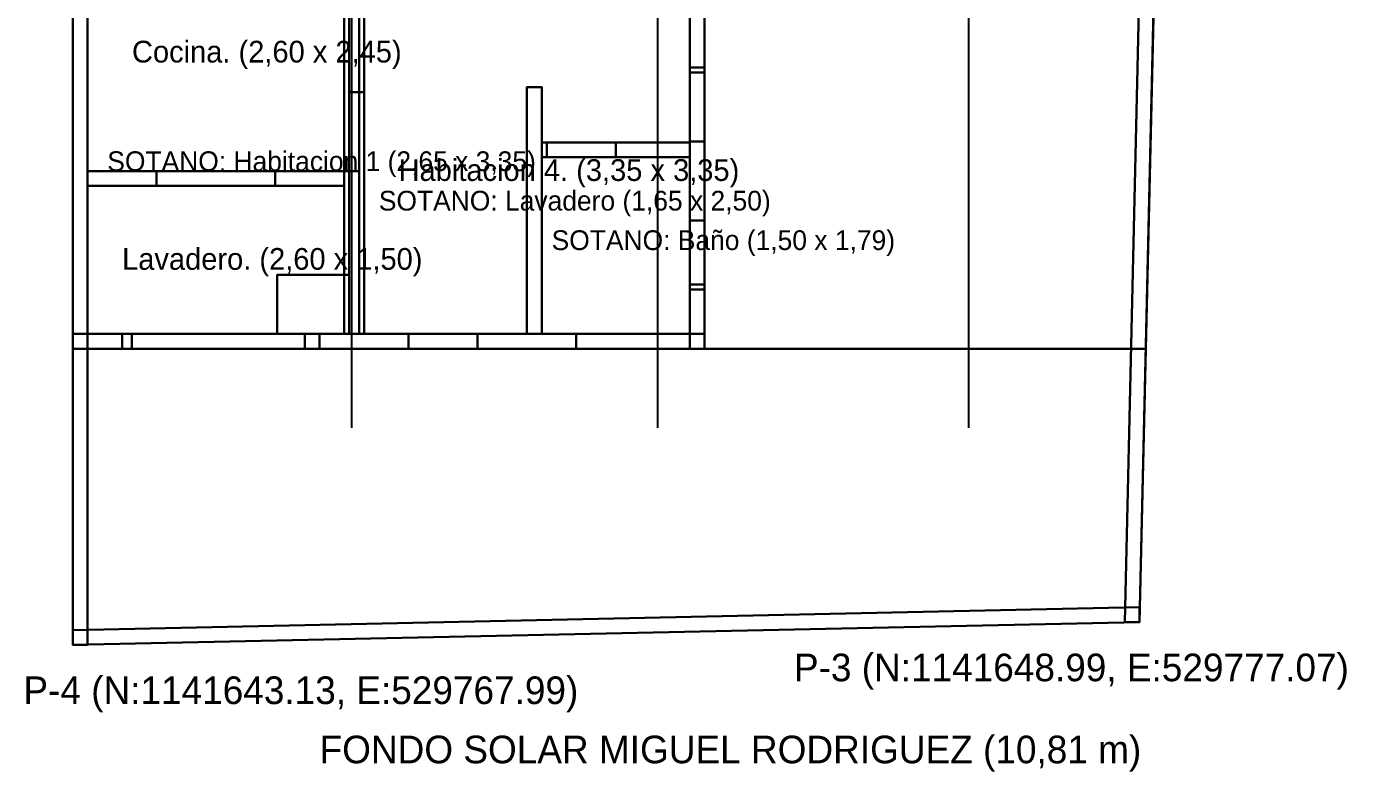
# Model space of a CAD drawing. Header units: metres. Extents: x -0.6 to 96.4, y -12 to 40.2.
# Drawn here: x -0.47 to 12.9, y -1.28 to 6.27 of the extents above; entities that cross this region are included whole.
import ezdxf

# ---------------------------------------------------------------- set-up
doc = ezdxf.new("R2010")
doc.units = ezdxf.units.M
for name, color, linetype in [('CERCA_PERIMETRAL_3D', 8, 'CONTINUOUS'), ('CUBIERTA_3D', 9, 'CONTINUOUS'), ('EJES_ESTRUCTURALES', 1, 'CONTINUOUS'), ('LOSA_PISO_3D', 8, 'CONTINUOUS'), ('MUROS_EXTERIORES_3D', 7, 'CONTINUOUS'), ('MUROS_INTERIORES_3D', 7, 'CONTINUOUS'), ('ROTULOS_TEXTO', 2, 'CONTINUOUS'), ('SOTANO_LOSA_3D', 8, 'CONTINUOUS'), ('SOTANO_MUROS_EXT_3D', 4, 'CONTINUOUS'), ('SOTANO_MUROS_INT_3D', 4, 'CONTINUOUS'), ('SOTANO_ROTULOS', 4, 'CONTINUOUS'), ('TERRENO_3D', 3, 'CONTINUOUS')]:
    doc.layers.add(name, color=color, linetype=linetype)

msp = doc.modelspace()

# ---------------------------------------------------------------- linework, layer by layer
at = {"layer": 'CERCA_PERIMETRAL_3D', "color": 8}
for points in [[(10.6543, 0.2311, -2.55), (10.8043, 0.2311, -2.55), (11.0853, 12.5, -2.55), (10.9353, 12.5, -2.55)], [(10.6543, 0.2311, -0.35), (10.8043, 0.2311, -0.35), (11.0853, 12.5, -0.35), (10.9353, 12.5, -0.35)], [(10.6543, 0.2311, -2.55), (10.9353, 12.5, -2.55), (10.9353, 12.5, -0.35), (10.6543, 0.2311, -0.35)], [(10.8043, 0.2311, -2.55), (11.0853, 12.5, -2.55), (11.0853, 12.5, -0.35), (10.8043, 0.2311, -0.35)], [(0, 0, -2.55), (0.15, 0, -2.55), (0.15, 3, -2.55), (0, 3, -2.55)], [(0, 0, -0.35), (0.15, 0, -0.35), (0.15, 3, -0.35), (0, 3, -0.35)], [(0, 3, -2.55), (0.15, 3, -2.55), (0.15, 3, -0.35), (0, 3, -0.35)], [(0, 0, -2.55), (0, 3, -2.55), (0, 3, -0.35), (0, 0, -0.35)], [(0.15, 0, -2.55), (0.15, 3, -2.55), (0.15, 3, -0.35), (0.15, 0, -0.35)], [(0, 0, -2.55), (10.8043, 0.2311, -2.55), (10.8043, 0.3811, -2.55), (0, 0.15, -2.55)], [(0, 0, -0.35), (10.8043, 0.2311, -0.35), (10.8043, 0.3811, -0.35), (0, 0.15, -0.35)], [(0, 0.15, -2.55), (10.8043, 0.3811, -2.55), (10.8043, 0.3811, -0.35), (0, 0.15, -0.35)], [(10.8043, 0.2311, -2.55), (10.8043, 0.3811, -2.55), (10.8043, 0.3811, -0.35), (10.8043, 0.2311, -0.35)], [(0, 0, -2.55), (10.8043, 0.2311, -2.55), (10.8043, 0.2311, -0.35), (0, 0, -0.35)], [(0, 0, -2.55), (0, 0.15, -2.55), (0, 0.15, -0.35), (0, 0, -0.35)], [(10.6543, 0.2311, -2.55), (10.8043, 0.2311, -2.55), (10.8043, 0.2311, -0.35), (10.6543, 0.2311, -0.35)], [(0, 0, -2.55), (0.15, 0, -2.55), (0.15, 0, -0.35), (0, 0, -0.35)]]:
    msp.add_3dface(points, dxfattribs=at)
at = {"layer": 'CUBIERTA_3D', "color": 9}
for points in [[(0, 3, 2.85), (6.4, 3, 2.85), (6.4, 6.5, 2.85), (0, 6.5, 2.85)], [(0, 3, 3), (6.4, 3, 3), (6.4, 6.5, 3), (0, 6.5, 3)], [(0, 3, 2.85), (0, 6.5, 2.85), (0, 6.5, 3), (0, 3, 3)], [(6.4, 3, 2.85), (6.4, 6.5, 2.85), (6.4, 6.5, 3), (6.4, 3, 3)], [(0, 3, 2.85), (6.4, 3, 2.85), (6.4, 3, 3), (0, 3, 3)]]:
    msp.add_3dface(points, dxfattribs=at)
at = {"layer": 'EJES_ESTRUCTURALES', "color": 1}
for p, q in [((2.825, 2.2), (2.825, 22.6)), ((5.925, 2.2), (5.925, 22.6)), ((9.075, 2.2), (9.075, 22.6))]:
    msp.add_line(p, q, dxfattribs=at)
at = {"layer": 'LOSA_PISO_3D', "color": 8}
for points in [[(0, 3, -0.15), (6.4, 3, -0.15), (6.4, 6.5, -0.15), (0, 6.5, -0.15)], [(0, 3), (6.4, 3), (6.4, 6.5), (0, 6.5)], [(0, 3, -0.15), (0, 6.5, -0.15), (0, 6.5), (0, 3)], [(6.4, 3, -0.15), (6.4, 6.5, -0.15), (6.4, 6.5), (6.4, 3)], [(0, 3, -0.15), (6.4, 3, -0.15), (6.4, 3), (0, 3)]]:
    msp.add_3dface(points, dxfattribs=at)
at = {"layer": 'MUROS_EXTERIORES_3D', "color": 7}
for points in [[(0, 3), (0.15, 3), (0.15, 19.4), (0, 19.4)], [(0, 3, 2.85), (0.15, 3, 2.85), (0.15, 19.4, 2.85), (0, 19.4, 2.85)], [(0, 3), (0, 19.4), (0, 19.4, 2.85), (0, 3, 2.85)], [(0.15, 3), (0.15, 19.4), (0.15, 19.4, 2.85), (0.15, 3, 2.85)], [(6.25, 5.85), (6.4, 5.85), (6.4, 6.5), (6.25, 6.5)], [(6.25, 5.85, 2.85), (6.4, 5.85, 2.85), (6.4, 6.5, 2.85), (6.25, 6.5, 2.85)], [(6.25, 5.85), (6.25, 6.5), (6.25, 6.5, 2.85), (6.25, 5.85, 2.85)], [(6.4, 5.85), (6.4, 6.5), (6.4, 6.5, 2.85), (6.4, 5.85, 2.85)], [(6.25, 3.65), (6.4, 3.65), (6.4, 5.85), (6.25, 5.85)], [(6.25, 3.65, 1), (6.4, 3.65, 1), (6.4, 5.85, 1), (6.25, 5.85, 1)], [(6.25, 5.85), (6.4, 5.85), (6.4, 5.85, 1), (6.25, 5.85, 1)], [(6.25, 3.65), (6.25, 5.85), (6.25, 5.85, 1), (6.25, 3.65, 1)], [(6.25, 3.65, 2.1), (6.4, 3.65, 2.1), (6.4, 5.85, 2.1), (6.25, 5.85, 2.1)], [(6.25, 3.65, 2.85), (6.4, 3.65, 2.85), (6.4, 5.85, 2.85), (6.25, 5.85, 2.85)], [(6.25, 5.85, 2.1), (6.4, 5.85, 2.1), (6.4, 5.85, 2.85), (6.25, 5.85, 2.85)], [(6.25, 3.65, 2.1), (6.25, 5.85, 2.1), (6.25, 5.85, 2.85), (6.25, 3.65, 2.85)], [(6.25, 5.85), (6.4, 5.85), (6.4, 5.85, 2.85), (6.25, 5.85, 2.85)], [(6.4, 3.65), (6.4, 5.85), (6.4, 5.85, 1), (6.4, 3.65, 1)], [(6.4, 3.65, 2.1), (6.4, 5.85, 2.1), (6.4, 5.85, 2.85), (6.4, 3.65, 2.85)], [(6.25, 3), (6.4, 3), (6.4, 3.65), (6.25, 3.65)], [(6.25, 3, 2.85), (6.4, 3, 2.85), (6.4, 3.65, 2.85), (6.25, 3.65, 2.85)], [(6.25, 3.65), (6.4, 3.65), (6.4, 3.65, 2.85), (6.25, 3.65, 2.85)], [(6.25, 3), (6.25, 3.65), (6.25, 3.65, 2.85), (6.25, 3, 2.85)], [(6.25, 3.65), (6.4, 3.65), (6.4, 3.65, 1), (6.25, 3.65, 1)], [(6.25, 3.65, 2.1), (6.4, 3.65, 2.1), (6.4, 3.65, 2.85), (6.25, 3.65, 2.85)], [(6.4, 3), (6.4, 3.65), (6.4, 3.65, 2.85), (6.4, 3, 2.85)], [(0, 3), (0.5, 3), (0.5, 3.15), (0, 3.15)], [(0, 3, 2.85), (0.5, 3, 2.85), (0.5, 3.15, 2.85), (0, 3.15, 2.85)], [(0, 3.15), (0.5, 3.15), (0.5, 3.15, 2.85), (0, 3.15, 2.85)], [(0, 3), (0, 3.15), (0, 3.15, 2.85), (0, 3, 2.85)], [(0.5, 3), (0.5, 3.15), (0.5, 3.15, 2.85), (0.5, 3, 2.85)], [(0.5, 3), (2.35, 3), (2.35, 3.15), (0.5, 3.15)], [(0.5, 3, 1.15), (2.35, 3, 1.15), (2.35, 3.15, 1.15), (0.5, 3.15, 1.15)], [(0.5, 3.15), (2.35, 3.15), (2.35, 3.15, 1.15), (0.5, 3.15, 1.15)], [(0.5, 3), (0.5, 3.15), (0.5, 3.15, 1.15), (0.5, 3, 1.15)], [(0.5, 3, 2.6), (2.35, 3, 2.6), (2.35, 3.15, 2.6), (0.5, 3.15, 2.6)], [(0.5, 3, 2.85), (2.35, 3, 2.85), (2.35, 3.15, 2.85), (0.5, 3.15, 2.85)], [(0.5, 3.15, 2.6), (2.35, 3.15, 2.6), (2.35, 3.15, 2.85), (0.5, 3.15, 2.85)], [(0.5, 3, 2.6), (0.5, 3.15, 2.6), (0.5, 3.15, 2.85), (0.5, 3, 2.85)], [(2.35, 3), (2.35, 3.15), (2.35, 3.15, 1.15), (2.35, 3, 1.15)], [(2.35, 3, 2.6), (2.35, 3.15, 2.6), (2.35, 3.15, 2.85), (2.35, 3, 2.85)], [(2.35, 3), (4.1, 3), (4.1, 3.15), (2.35, 3.15)], [(2.35, 3, 2.85), (4.1, 3, 2.85), (4.1, 3.15, 2.85), (2.35, 3.15, 2.85)], [(2.35, 3.15), (4.1, 3.15), (4.1, 3.15, 2.85), (2.35, 3.15, 2.85)], [(2.35, 3), (2.35, 3.15), (2.35, 3.15, 2.85), (2.35, 3, 2.85)], [(4.1, 3), (4.1, 3.15), (4.1, 3.15, 2.85), (4.1, 3, 2.85)], [(4.1, 3), (5.1, 3), (5.1, 3.15), (4.1, 3.15)], [(4.1, 3, 1), (5.1, 3, 1), (5.1, 3.15, 1), (4.1, 3.15, 1)], [(4.1, 3.15), (5.1, 3.15), (5.1, 3.15, 1), (4.1, 3.15, 1)], [(4.1, 3), (4.1, 3.15), (4.1, 3.15, 1), (4.1, 3, 1)], [(4.1, 3, 2.1), (5.1, 3, 2.1), (5.1, 3.15, 2.1), (4.1, 3.15, 2.1)], [(4.1, 3, 2.85), (5.1, 3, 2.85), (5.1, 3.15, 2.85), (4.1, 3.15, 2.85)], [(4.1, 3.15, 2.1), (5.1, 3.15, 2.1), (5.1, 3.15, 2.85), (4.1, 3.15, 2.85)], [(4.1, 3, 2.1), (4.1, 3.15, 2.1), (4.1, 3.15, 2.85), (4.1, 3, 2.85)], [(5.1, 3), (5.1, 3.15), (5.1, 3.15, 1), (5.1, 3, 1)], [(5.1, 3, 2.1), (5.1, 3.15, 2.1), (5.1, 3.15, 2.85), (5.1, 3, 2.85)], [(5.1, 3), (6.4, 3), (6.4, 3.15), (5.1, 3.15)], [(5.1, 3, 2.85), (6.4, 3, 2.85), (6.4, 3.15, 2.85), (5.1, 3.15, 2.85)], [(5.1, 3.15), (6.4, 3.15), (6.4, 3.15, 2.85), (5.1, 3.15, 2.85)], [(5.1, 3), (5.1, 3.15), (5.1, 3.15, 2.85), (5.1, 3, 2.85)], [(6.4, 3), (6.4, 3.15), (6.4, 3.15, 2.85), (6.4, 3, 2.85)], [(0, 3), (0.15, 3), (0.15, 3, 2.85), (0, 3, 2.85)], [(0, 3), (0.5, 3), (0.5, 3, 2.85), (0, 3, 2.85)], [(0.5, 3), (2.35, 3), (2.35, 3, 1.15), (0.5, 3, 1.15)], [(0.5, 3, 2.6), (2.35, 3, 2.6), (2.35, 3, 2.85), (0.5, 3, 2.85)], [(2.35, 3), (4.1, 3), (4.1, 3, 2.85), (2.35, 3, 2.85)], [(4.1, 3), (5.1, 3), (5.1, 3, 1), (4.1, 3, 1)], [(4.1, 3, 2.1), (5.1, 3, 2.1), (5.1, 3, 2.85), (4.1, 3, 2.85)], [(5.1, 3), (6.4, 3), (6.4, 3, 2.85), (5.1, 3, 2.85)], [(6.25, 3), (6.4, 3), (6.4, 3, 2.85), (6.25, 3, 2.85)]]:
    msp.add_3dface(points, dxfattribs=at)
at = {"layer": 'MUROS_INTERIORES_3D', "color": 7}
for points in [[(2.75, 4.8), (2.9, 4.8), (2.9, 6.65), (2.75, 6.65)], [(2.75, 4.8, 2.85), (2.9, 4.8, 2.85), (2.9, 6.65, 2.85), (2.75, 6.65, 2.85)], [(2.75, 4.8), (2.75, 6.65), (2.75, 6.65, 2.85), (2.75, 4.8, 2.85)], [(2.9, 4.8), (2.9, 6.65), (2.9, 6.65, 2.85), (2.9, 4.8, 2.85)], [(0.15, 4.65), (0.85, 4.65), (0.85, 4.8), (0.15, 4.8)], [(0.15, 4.65, 2.85), (0.85, 4.65, 2.85), (0.85, 4.8, 2.85), (0.15, 4.8, 2.85)], [(0.15, 4.8), (0.85, 4.8), (0.85, 4.8, 2.85), (0.15, 4.8, 2.85)], [(0.15, 4.65), (0.15, 4.8), (0.15, 4.8, 2.85), (0.15, 4.65, 2.85)], [(0.85, 4.65), (0.85, 4.8), (0.85, 4.8, 2.85), (0.85, 4.65, 2.85)], [(0.85, 4.65, 2.1), (2.05, 4.65, 2.1), (2.05, 4.8, 2.1), (0.85, 4.8, 2.1)], [(0.85, 4.65, 2.85), (2.05, 4.65, 2.85), (2.05, 4.8, 2.85), (0.85, 4.8, 2.85)], [(0.85, 4.8, 2.1), (2.05, 4.8, 2.1), (2.05, 4.8, 2.85), (0.85, 4.8, 2.85)], [(0.85, 4.65, 2.1), (0.85, 4.8, 2.1), (0.85, 4.8, 2.85), (0.85, 4.65, 2.85)], [(2.05, 4.65, 2.1), (2.05, 4.8, 2.1), (2.05, 4.8, 2.85), (2.05, 4.65, 2.85)], [(2.05, 4.65), (2.75, 4.65), (2.75, 4.8), (2.05, 4.8)], [(2.05, 4.65, 2.85), (2.75, 4.65, 2.85), (2.75, 4.8, 2.85), (2.05, 4.8, 2.85)], [(2.05, 4.8), (2.75, 4.8), (2.75, 4.8, 2.85), (2.05, 4.8, 2.85)], [(2.05, 4.65), (2.05, 4.8), (2.05, 4.8, 2.85), (2.05, 4.65, 2.85)], [(2.75, 4.65), (2.75, 4.8), (2.75, 4.8, 2.85), (2.75, 4.65, 2.85)], [(2.75, 3.15), (2.9, 3.15), (2.9, 4.8), (2.75, 4.8)], [(2.75, 3.15, 2.85), (2.9, 3.15, 2.85), (2.9, 4.8, 2.85), (2.75, 4.8, 2.85)], [(2.75, 4.8), (2.9, 4.8), (2.9, 4.8, 2.85), (2.75, 4.8, 2.85)], [(2.75, 3.15), (2.75, 4.8), (2.75, 4.8, 2.85), (2.75, 3.15, 2.85)], [(2.75, 4.8), (2.9, 4.8), (2.9, 4.8, 2.85), (2.75, 4.8, 2.85)], [(2.9, 3.15), (2.9, 4.8), (2.9, 4.8, 2.85), (2.9, 3.15, 2.85)], [(0.15, 4.65), (0.85, 4.65), (0.85, 4.65, 2.85), (0.15, 4.65, 2.85)], [(0.85, 4.65, 2.1), (2.05, 4.65, 2.1), (2.05, 4.65, 2.85), (0.85, 4.65, 2.85)], [(2.05, 4.65), (2.75, 4.65), (2.75, 4.65, 2.85), (2.05, 4.65, 2.85)], [(2.75, 3.15), (2.9, 3.15), (2.9, 3.15, 2.85), (2.75, 3.15, 2.85)]]:
    msp.add_3dface(points, dxfattribs=at)
at = {"layer": 'SOTANO_LOSA_3D', "color": 8}
for points in [[(0, 3, -2.7), (6.4, 3, -2.7), (6.4, 6.5, -2.7), (0, 6.5, -2.7)], [(0, 3, -2.55), (6.4, 3, -2.55), (6.4, 6.5, -2.55), (0, 6.5, -2.55)], [(0, 3, -2.7), (0, 6.5, -2.7), (0, 6.5, -2.55), (0, 3, -2.55)], [(6.4, 3, -2.7), (6.4, 6.5, -2.7), (6.4, 6.5, -2.55), (6.4, 3, -2.55)], [(0, 3, -2.7), (6.4, 3, -2.7), (6.4, 3, -2.55), (0, 3, -2.55)]]:
    msp.add_3dface(points, dxfattribs=at)
at = {"layer": 'SOTANO_MUROS_EXT_3D', "color": 4}
for points in [[(0, 3, -2.55), (0.15, 3, -2.55), (0.15, 11.3, -2.55), (0, 11.3, -2.55)], [(0, 3, -0.15), (0.15, 3, -0.15), (0.15, 11.3, -0.15), (0, 11.3, -0.15)], [(0, 3, -2.55), (0, 11.3, -2.55), (0, 11.3, -0.15), (0, 3, -0.15)], [(0.15, 3, -2.55), (0.15, 11.3, -2.55), (0.15, 11.3, -0.15), (0.15, 3, -0.15)], [(6.25, 5.8, -2.55), (6.4, 5.8, -2.55), (6.4, 6.5, -2.55), (6.25, 6.5, -2.55)], [(6.25, 5.8, -0.15), (6.4, 5.8, -0.15), (6.4, 6.5, -0.15), (6.25, 6.5, -0.15)], [(6.25, 5.8, -2.55), (6.25, 6.5, -2.55), (6.25, 6.5, -0.15), (6.25, 5.8, -0.15)], [(6.4, 5.8, -2.55), (6.4, 6.5, -2.55), (6.4, 6.5, -0.15), (6.4, 5.8, -0.15)], [(6.25, 5.1, -2.55), (6.4, 5.1, -2.55), (6.4, 5.8, -2.55), (6.25, 5.8, -2.55)], [(6.25, 5.1, -0.85), (6.4, 5.1, -0.85), (6.4, 5.8, -0.85), (6.25, 5.8, -0.85)], [(6.25, 5.8, -2.55), (6.4, 5.8, -2.55), (6.4, 5.8, -0.85), (6.25, 5.8, -0.85)], [(6.25, 5.1, -2.55), (6.25, 5.8, -2.55), (6.25, 5.8, -0.85), (6.25, 5.1, -0.85)], [(6.25, 5.1, -0.45), (6.4, 5.1, -0.45), (6.4, 5.8, -0.45), (6.25, 5.8, -0.45)], [(6.25, 5.1, -0.15), (6.4, 5.1, -0.15), (6.4, 5.8, -0.15), (6.25, 5.8, -0.15)], [(6.25, 5.8, -0.45), (6.4, 5.8, -0.45), (6.4, 5.8, -0.15), (6.25, 5.8, -0.15)], [(6.25, 5.1, -0.45), (6.25, 5.8, -0.45), (6.25, 5.8, -0.15), (6.25, 5.1, -0.15)], [(6.25, 5.8, -2.55), (6.4, 5.8, -2.55), (6.4, 5.8, -0.15), (6.25, 5.8, -0.15)], [(6.4, 5.1, -2.55), (6.4, 5.8, -2.55), (6.4, 5.8, -0.85), (6.4, 5.1, -0.85)], [(6.4, 5.1, -0.45), (6.4, 5.8, -0.45), (6.4, 5.8, -0.15), (6.4, 5.1, -0.15)], [(6.25, 4.3, -2.55), (6.4, 4.3, -2.55), (6.4, 5.1, -2.55), (6.25, 5.1, -2.55)], [(6.25, 4.3, -0.15), (6.4, 4.3, -0.15), (6.4, 5.1, -0.15), (6.25, 5.1, -0.15)], [(6.25, 5.1, -2.55), (6.4, 5.1, -2.55), (6.4, 5.1, -0.15), (6.25, 5.1, -0.15)], [(6.25, 4.3, -2.55), (6.25, 5.1, -2.55), (6.25, 5.1, -0.15), (6.25, 4.3, -0.15)], [(6.25, 5.1, -2.55), (6.4, 5.1, -2.55), (6.4, 5.1, -0.85), (6.25, 5.1, -0.85)], [(6.25, 5.1, -0.45), (6.4, 5.1, -0.45), (6.4, 5.1, -0.15), (6.25, 5.1, -0.15)], [(6.4, 4.3, -2.55), (6.4, 5.1, -2.55), (6.4, 5.1, -0.15), (6.4, 4.3, -0.15)], [(6.25, 3.6, -2.55), (6.4, 3.6, -2.55), (6.4, 4.3, -2.55), (6.25, 4.3, -2.55)], [(6.25, 3.6, -0.85), (6.4, 3.6, -0.85), (6.4, 4.3, -0.85), (6.25, 4.3, -0.85)], [(6.25, 4.3, -2.55), (6.4, 4.3, -2.55), (6.4, 4.3, -0.85), (6.25, 4.3, -0.85)], [(6.25, 3.6, -2.55), (6.25, 4.3, -2.55), (6.25, 4.3, -0.85), (6.25, 3.6, -0.85)], [(6.25, 3.6, -0.45), (6.4, 3.6, -0.45), (6.4, 4.3, -0.45), (6.25, 4.3, -0.45)], [(6.25, 3.6, -0.15), (6.4, 3.6, -0.15), (6.4, 4.3, -0.15), (6.25, 4.3, -0.15)], [(6.25, 4.3, -0.45), (6.4, 4.3, -0.45), (6.4, 4.3, -0.15), (6.25, 4.3, -0.15)], [(6.25, 3.6, -0.45), (6.25, 4.3, -0.45), (6.25, 4.3, -0.15), (6.25, 3.6, -0.15)], [(6.25, 4.3, -2.55), (6.4, 4.3, -2.55), (6.4, 4.3, -0.15), (6.25, 4.3, -0.15)], [(6.4, 3.6, -2.55), (6.4, 4.3, -2.55), (6.4, 4.3, -0.85), (6.4, 3.6, -0.85)], [(6.4, 3.6, -0.45), (6.4, 4.3, -0.45), (6.4, 4.3, -0.15), (6.4, 3.6, -0.15)], [(6.25, 3.15, -2.55), (6.4, 3.15, -2.55), (6.4, 3.6, -2.55), (6.25, 3.6, -2.55)], [(6.25, 3.15, -0.15), (6.4, 3.15, -0.15), (6.4, 3.6, -0.15), (6.25, 3.6, -0.15)], [(6.25, 3.6, -2.55), (6.4, 3.6, -2.55), (6.4, 3.6, -0.15), (6.25, 3.6, -0.15)], [(6.25, 3.15, -2.55), (6.25, 3.6, -2.55), (6.25, 3.6, -0.15), (6.25, 3.15, -0.15)], [(6.25, 3.6, -2.55), (6.4, 3.6, -2.55), (6.4, 3.6, -0.85), (6.25, 3.6, -0.85)], [(6.25, 3.6, -0.45), (6.4, 3.6, -0.45), (6.4, 3.6, -0.15), (6.25, 3.6, -0.15)], [(6.4, 3.15, -2.55), (6.4, 3.6, -2.55), (6.4, 3.6, -0.15), (6.4, 3.15, -0.15)], [(0.15, 3, -2.55), (0.6, 3, -2.55), (0.6, 3.15, -2.55), (0.15, 3.15, -2.55)], [(0.15, 3, -0.15), (0.6, 3, -0.15), (0.6, 3.15, -0.15), (0.15, 3.15, -0.15)], [(0.15, 3.15, -2.55), (0.6, 3.15, -2.55), (0.6, 3.15, -0.15), (0.15, 3.15, -0.15)], [(0.15, 3, -2.55), (0.15, 3.15, -2.55), (0.15, 3.15, -0.15), (0.15, 3, -0.15)], [(0.6, 3, -2.55), (0.6, 3.15, -2.55), (0.6, 3.15, -0.15), (0.6, 3, -0.15)], [(0.6, 3, -2.55), (2.5, 3, -2.55), (2.5, 3.15, -2.55), (0.6, 3.15, -2.55)], [(0.6, 3, -1.55), (2.5, 3, -1.55), (2.5, 3.15, -1.55), (0.6, 3.15, -1.55)], [(0.6, 3.15, -2.55), (2.5, 3.15, -2.55), (2.5, 3.15, -1.55), (0.6, 3.15, -1.55)], [(0.6, 3, -2.55), (0.6, 3.15, -2.55), (0.6, 3.15, -1.55), (0.6, 3, -1.55)], [(0.6, 3, -0.45), (2.5, 3, -0.45), (2.5, 3.15, -0.45), (0.6, 3.15, -0.45)], [(0.6, 3, -0.15), (2.5, 3, -0.15), (2.5, 3.15, -0.15), (0.6, 3.15, -0.15)], [(0.6, 3.15, -0.45), (2.5, 3.15, -0.45), (2.5, 3.15, -0.15), (0.6, 3.15, -0.15)], [(0.6, 3, -0.45), (0.6, 3.15, -0.45), (0.6, 3.15, -0.15), (0.6, 3, -0.15)], [(2.5, 3, -2.55), (2.5, 3.15, -2.55), (2.5, 3.15, -1.55), (2.5, 3, -1.55)], [(2.5, 3, -0.45), (2.5, 3.15, -0.45), (2.5, 3.15, -0.15), (2.5, 3, -0.15)], [(2.5, 3, -2.55), (3.4, 3, -2.55), (3.4, 3.15, -2.55), (2.5, 3.15, -2.55)], [(2.5, 3, -0.15), (3.4, 3, -0.15), (3.4, 3.15, -0.15), (2.5, 3.15, -0.15)], [(2.5, 3.15, -2.55), (3.4, 3.15, -2.55), (3.4, 3.15, -0.15), (2.5, 3.15, -0.15)], [(2.5, 3, -2.55), (2.5, 3.15, -2.55), (2.5, 3.15, -0.15), (2.5, 3, -0.15)], [(3.4, 3, -2.55), (3.4, 3.15, -2.55), (3.4, 3.15, -0.15), (3.4, 3, -0.15)], [(3.4, 3, -2.55), (4.1, 3, -2.55), (4.1, 3.15, -2.55), (3.4, 3.15, -2.55)], [(3.4, 3, -0.85), (4.1, 3, -0.85), (4.1, 3.15, -0.85), (3.4, 3.15, -0.85)], [(3.4, 3.15, -2.55), (4.1, 3.15, -2.55), (4.1, 3.15, -0.85), (3.4, 3.15, -0.85)], [(3.4, 3, -2.55), (3.4, 3.15, -2.55), (3.4, 3.15, -0.85), (3.4, 3, -0.85)], [(3.4, 3, -0.45), (4.1, 3, -0.45), (4.1, 3.15, -0.45), (3.4, 3.15, -0.45)], [(3.4, 3, -0.15), (4.1, 3, -0.15), (4.1, 3.15, -0.15), (3.4, 3.15, -0.15)], [(3.4, 3.15, -0.45), (4.1, 3.15, -0.45), (4.1, 3.15, -0.15), (3.4, 3.15, -0.15)], [(3.4, 3, -0.45), (3.4, 3.15, -0.45), (3.4, 3.15, -0.15), (3.4, 3, -0.15)], [(4.1, 3, -2.55), (4.1, 3.15, -2.55), (4.1, 3.15, -0.85), (4.1, 3, -0.85)], [(4.1, 3, -0.45), (4.1, 3.15, -0.45), (4.1, 3.15, -0.15), (4.1, 3, -0.15)], [(4.1, 3, -2.55), (6.4, 3, -2.55), (6.4, 3.15, -2.55), (4.1, 3.15, -2.55)], [(4.1, 3, -0.15), (6.4, 3, -0.15), (6.4, 3.15, -0.15), (4.1, 3.15, -0.15)], [(4.1, 3.15, -2.55), (6.4, 3.15, -2.55), (6.4, 3.15, -0.15), (4.1, 3.15, -0.15)], [(4.1, 3, -2.55), (4.1, 3.15, -2.55), (4.1, 3.15, -0.15), (4.1, 3, -0.15)], [(6.25, 3.15, -2.55), (6.4, 3.15, -2.55), (6.4, 3.15, -0.15), (6.25, 3.15, -0.15)], [(6.4, 3, -2.55), (6.4, 3.15, -2.55), (6.4, 3.15, -0.15), (6.4, 3, -0.15)], [(0, 3, -2.55), (0.15, 3, -2.55), (0.15, 3, -0.15), (0, 3, -0.15)], [(0.15, 3, -2.55), (0.6, 3, -2.55), (0.6, 3, -0.15), (0.15, 3, -0.15)], [(0.6, 3, -2.55), (2.5, 3, -2.55), (2.5, 3, -1.55), (0.6, 3, -1.55)], [(0.6, 3, -0.45), (2.5, 3, -0.45), (2.5, 3, -0.15), (0.6, 3, -0.15)], [(2.5, 3, -2.55), (3.4, 3, -2.55), (3.4, 3, -0.15), (2.5, 3, -0.15)], [(3.4, 3, -2.55), (4.1, 3, -2.55), (4.1, 3, -0.85), (3.4, 3, -0.85)], [(3.4, 3, -0.45), (4.1, 3, -0.45), (4.1, 3, -0.15), (3.4, 3, -0.15)], [(4.1, 3, -2.55), (6.4, 3, -2.55), (6.4, 3, -0.15), (4.1, 3, -0.15)]]:
    msp.add_3dface(points, dxfattribs=at)
at = {"layer": 'SOTANO_MUROS_INT_3D', "color": 4}
for points in [[(2.8, 5.6, -0.55), (2.95, 5.6, -0.55), (2.95, 6.4, -0.55), (2.8, 6.4, -0.55)], [(2.8, 5.6, -0.15), (2.95, 5.6, -0.15), (2.95, 6.4, -0.15), (2.8, 6.4, -0.15)], [(2.8, 5.6, -0.55), (2.8, 6.4, -0.55), (2.8, 6.4, -0.15), (2.8, 5.6, -0.15)], [(2.95, 5.6, -0.55), (2.95, 6.4, -0.55), (2.95, 6.4, -0.15), (2.95, 5.6, -0.15)], [(4.6, 3.15, -2.55), (4.75, 3.15, -2.55), (4.75, 5.65, -2.55), (4.6, 5.65, -2.55)], [(4.6, 3.15, -0.15), (4.75, 3.15, -0.15), (4.75, 5.65, -0.15), (4.6, 5.65, -0.15)], [(4.6, 5.65, -2.55), (4.75, 5.65, -2.55), (4.75, 5.65, -0.15), (4.6, 5.65, -0.15)], [(4.6, 3.15, -2.55), (4.6, 5.65, -2.55), (4.6, 5.65, -0.15), (4.6, 3.15, -0.15)], [(4.75, 3.15, -2.55), (4.75, 5.65, -2.55), (4.75, 5.65, -0.15), (4.75, 3.15, -0.15)], [(2.8, 3.15, -2.55), (2.95, 3.15, -2.55), (2.95, 5.6, -2.55), (2.8, 5.6, -2.55)], [(2.8, 3.15, -0.15), (2.95, 3.15, -0.15), (2.95, 5.6, -0.15), (2.8, 5.6, -0.15)], [(2.8, 5.6, -2.55), (2.95, 5.6, -2.55), (2.95, 5.6, -0.15), (2.8, 5.6, -0.15)], [(2.8, 3.15, -2.55), (2.8, 5.6, -2.55), (2.8, 5.6, -0.15), (2.8, 3.15, -0.15)], [(2.8, 5.6, -0.55), (2.95, 5.6, -0.55), (2.95, 5.6, -0.15), (2.8, 5.6, -0.15)], [(2.95, 3.15, -2.55), (2.95, 5.6, -2.55), (2.95, 5.6, -0.15), (2.95, 3.15, -0.15)], [(4.75, 4.94, -2.55), (4.8, 4.94, -2.55), (4.8, 5.09, -2.55), (4.75, 5.09, -2.55)], [(4.75, 4.94, -0.15), (4.8, 4.94, -0.15), (4.8, 5.09, -0.15), (4.75, 5.09, -0.15)], [(4.75, 5.09, -2.55), (4.8, 5.09, -2.55), (4.8, 5.09, -0.15), (4.75, 5.09, -0.15)], [(4.75, 4.94, -2.55), (4.75, 5.09, -2.55), (4.75, 5.09, -0.15), (4.75, 4.94, -0.15)], [(4.8, 4.94, -2.55), (4.8, 5.09, -2.55), (4.8, 5.09, -0.15), (4.8, 4.94, -0.15)], [(4.8, 4.94, -0.55), (5.5, 4.94, -0.55), (5.5, 5.09, -0.55), (4.8, 5.09, -0.55)], [(4.8, 4.94, -0.15), (5.5, 4.94, -0.15), (5.5, 5.09, -0.15), (4.8, 5.09, -0.15)], [(4.8, 5.09, -0.55), (5.5, 5.09, -0.55), (5.5, 5.09, -0.15), (4.8, 5.09, -0.15)], [(4.8, 4.94, -0.55), (4.8, 5.09, -0.55), (4.8, 5.09, -0.15), (4.8, 4.94, -0.15)], [(5.5, 4.94, -0.55), (5.5, 5.09, -0.55), (5.5, 5.09, -0.15), (5.5, 4.94, -0.15)], [(5.5, 4.94, -2.55), (6.25, 4.94, -2.55), (6.25, 5.09, -2.55), (5.5, 5.09, -2.55)], [(5.5, 4.94, -0.15), (6.25, 4.94, -0.15), (6.25, 5.09, -0.15), (5.5, 5.09, -0.15)], [(5.5, 5.09, -2.55), (6.25, 5.09, -2.55), (6.25, 5.09, -0.15), (5.5, 5.09, -0.15)], [(5.5, 4.94, -2.55), (5.5, 5.09, -2.55), (5.5, 5.09, -0.15), (5.5, 4.94, -0.15)], [(6.25, 4.94, -2.55), (6.25, 5.09, -2.55), (6.25, 5.09, -0.15), (6.25, 4.94, -0.15)], [(4.75, 4.94, -2.55), (4.8, 4.94, -2.55), (4.8, 4.94, -0.15), (4.75, 4.94, -0.15)], [(4.8, 4.94, -0.55), (5.5, 4.94, -0.55), (5.5, 4.94, -0.15), (4.8, 4.94, -0.15)], [(5.5, 4.94, -2.55), (6.25, 4.94, -2.55), (6.25, 4.94, -0.15), (5.5, 4.94, -0.15)], [(2.07, 3.15, -2.55), (2.8, 3.15, -2.55), (2.8, 3.75, -2.55), (2.07, 3.75, -2.55)], [(2.07, 3.15, -0.15), (2.8, 3.15, -0.15), (2.8, 3.75, -0.15), (2.07, 3.75, -0.15)], [(2.07, 3.75, -2.55), (2.8, 3.75, -2.55), (2.8, 3.75, -0.15), (2.07, 3.75, -0.15)], [(2.07, 3.15, -2.55), (2.07, 3.75, -2.55), (2.07, 3.75, -0.15), (2.07, 3.15, -0.15)], [(2.8, 3.15, -2.55), (2.8, 3.75, -2.55), (2.8, 3.75, -0.15), (2.8, 3.15, -0.15)], [(2.07, 3.15, -2.55), (2.8, 3.15, -2.55), (2.8, 3.15, -0.15), (2.07, 3.15, -0.15)], [(2.8, 3.15, -2.55), (2.95, 3.15, -2.55), (2.95, 3.15, -0.15), (2.8, 3.15, -0.15)], [(4.6, 3.15, -2.55), (4.75, 3.15, -2.55), (4.75, 3.15, -0.15), (4.6, 3.15, -0.15)]]:
    msp.add_3dface(points, dxfattribs=at)
at = {"layer": 'TERRENO_3D', "color": 3}
for points in [[(6.4, 3, -2.75), (10.8677, 3, -2.75), (10.9479, 6.5, -2.75), (6.4, 6.5, -2.75)], [(6.4, 3, -2.55), (10.8677, 3, -2.55), (10.9479, 6.5, -2.55), (6.4, 6.5, -2.55)], [(6.4, 3, -2.75), (6.4, 6.5, -2.75), (6.4, 6.5, -2.55), (6.4, 3, -2.55)], [(10.8677, 3, -2.75), (10.9479, 6.5, -2.75), (10.9479, 6.5, -2.55), (10.8677, 3, -2.55)], [(0, 0, -2.75), (10.8043, 0.2311, -2.75), (10.8677, 3, -2.75), (0, 3, -2.75)], [(0, 0, -2.55), (10.8043, 0.2311, -2.55), (10.8677, 3, -2.55), (0, 3, -2.55)], [(0, 3, -2.75), (10.8677, 3, -2.75), (10.8677, 3, -2.55), (0, 3, -2.55)], [(0, 0, -2.75), (0, 3, -2.75), (0, 3, -2.55), (0, 0, -2.55)], [(6.4, 3, -2.75), (10.8677, 3, -2.75), (10.8677, 3, -2.55), (6.4, 3, -2.55)], [(10.8043, 0.2311, -2.75), (10.8677, 3, -2.75), (10.8677, 3, -2.55), (10.8043, 0.2311, -2.55)], [(0, 0, -2.75), (10.8043, 0.2311, -2.75), (10.8043, 0.2311, -2.55), (0, 0, -2.55)]]:
    msp.add_3dface(points, dxfattribs=at)

# ---------------------------------------------------------------- texts
at = {"layer": 'ROTULOS_TEXTO', "color": 2}
for s, p in [('Cocina. (2,60 x 2,45)', (0.6, 5.9, 0.05)), ('Habitacion 4. (3,35 x 3,35)', (3.3, 4.7, 0.05)), ('Lavadero. (2,60 x 1,50)', (0.5, 3.8, 0.05))]:
    msp.add_text(s, height=0.22, dxfattribs=at).set_placement(p)
at = {"layer": 'SOTANO_ROTULOS', "color": 4}
for s, p in [('SOTANO: Habitacion 1 (2,65 x 3,35)', (0.35, 4.8, -2.5)), ('SOTANO: Lavadero (1,65 x 2,50)', (3.1, 4.4, -2.5)), ('SOTANO: Baño (1,50 x 1,79)', (4.85, 4, -2.5))]:
    msp.add_text(s, height=0.2, dxfattribs=at).set_placement(p)
at = {"layer": 'TERRENO_3D', "color": 1}
for s, p in [('P-3 (N:1141648.99, E:529777.07)', (7.3043, -0.3689, -2.55)), ('P-4 (N:1141643.13, E:529767.99)', (-0.5, -0.6, -2.55))]:
    msp.add_text(s, height=0.28, dxfattribs=at).set_placement(p)
at = {"layer": 'TERRENO_3D', "color": 2}
msp.add_text('FONDO SOLAR MIGUEL RODRIGUEZ (10,81 m)', height=0.28, dxfattribs=at).set_placement((2.5, -1.2, -2.55))

doc.saveas('drawing.dxf')
